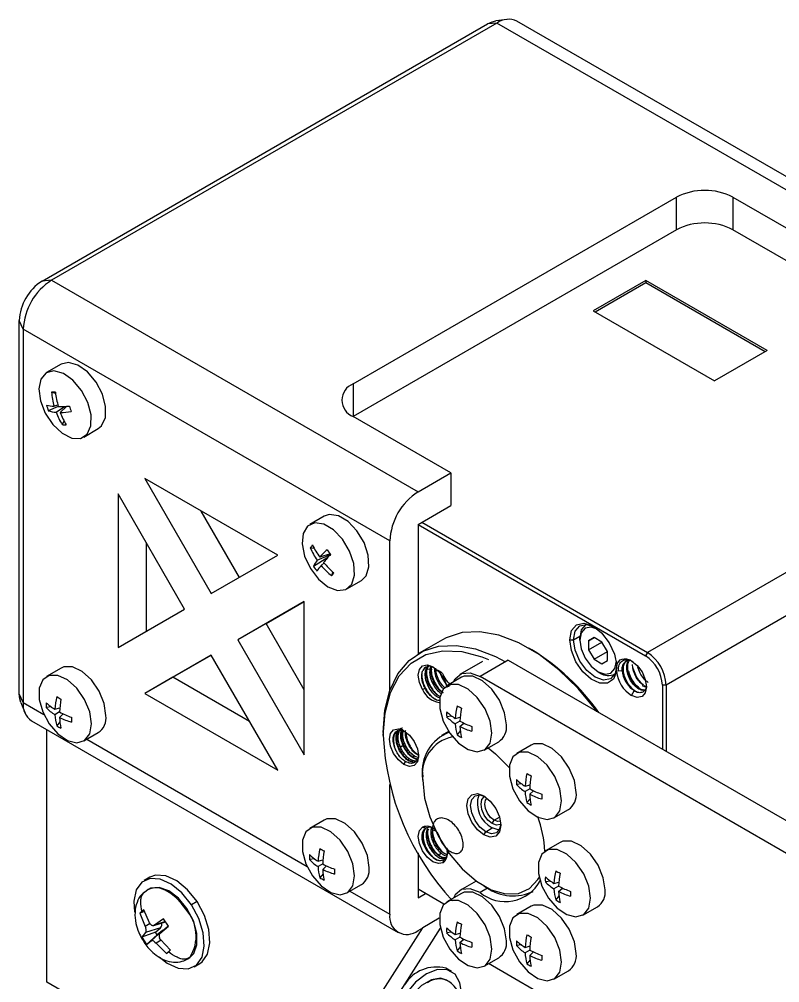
# Model space of a CAD drawing. Header units: millimetres. Extents: x 1258 to 2922, y -135 to 1239.
# Drawn here: x 1361.09 to 1389.69, y 1201.63 to 1237.87 of the extents above; entities that cross this region are included whole.
import ezdxf

# ---------------------------------------------------------------- set-up
doc = ezdxf.new("R2010")
doc.units = ezdxf.units.MM
doc.header["$LTSCALE"] = 6

msp = doc.modelspace()

# ---------------------------------------------------------------- linework, layer by layer
at = {"color": 7, "linetype": 'Continuous', "lineweight": 25}
for p, q in [((1379.437, 1237.865), (1379.01, 1237.807)), ((1393.597, 1229.842), (1379.808, 1237.802)), ((1361.946, 1228.022), (1378.705, 1237.696)), ((1379.058, 1237.728), (1362.3, 1228.053)), ((1379.058, 1237.728), (1378.705, 1237.696)), ((1392.847, 1229.768), (1379.058, 1237.728)), ((1373.649, 1224.155), (1385.811, 1231.176)), ((1385.811, 1229.951), (1385.811, 1231.176)), ((1387.932, 1231.176), (1391.609, 1229.053)), ((1387.932, 1231.176), (1387.932, 1229.951)), ((1385.811, 1229.951), (1373.649, 1222.93)), ((1391.609, 1227.828), (1387.932, 1229.951)), ((1362.3, 1228.053), (1361.946, 1228.022)), ((1362.3, 1228.053), (1376.088, 1220.093)), ((1384.659, 1228.044), (1382.68, 1226.901)), ((1389.22, 1225.411), (1384.659, 1228.044)), ((1384.659, 1228.044), (1384.659, 1227.963)), ((1382.75, 1226.86), (1384.659, 1227.963)), ((1384.659, 1227.963), (1389.15, 1225.371)), ((1382.68, 1226.901), (1387.24, 1224.268)), ((1361.239, 1226.216), (1361.09, 1226.538)), ((1361.09, 1212.494), (1361.09, 1226.538)), ((1375.028, 1218.256), (1361.239, 1226.216)), ((1361.239, 1226.216), (1361.239, 1212.172)), ((1389.22, 1225.411), (1387.24, 1224.268)), ((1362.66, 1224.897), (1362.115, 1224.583)), ((1362.941, 1224.963), (1362.66, 1224.897)), ((1362.455, 1223.798), (1362.306, 1223.849)), ((1362.558, 1223.309), (1362.182, 1223.148)), ((1362.544, 1223.362), (1362.4, 1223.314)), ((1362.474, 1223.087), (1362.791, 1223.311)), ((1362.882, 1223.314), (1362.633, 1223.081)), ((1401.191, 1223.563), (1384.715, 1214.052)), ((1377.326, 1220.808), (1373.649, 1222.93)), ((1362.773, 1222.762), (1362.708, 1222.624)), ((1363.515, 1222.158), (1364.06, 1222.473)), ((1376.088, 1220.093), (1377.326, 1220.808)), ((1377.326, 1220.808), (1377.326, 1219.583)), ((1365.81, 1220.597), (1368.31, 1216.267)), ((1370.81, 1217.71), (1365.81, 1220.597)), ((1364.81, 1220.019), (1364.81, 1214.245)), ((1367.31, 1215.689), (1364.81, 1220.019)), ((1369.371, 1216.879), (1367.931, 1219.372)), ((1376.088, 1218.868), (1377.326, 1219.583)), ((1372.56, 1219.183), (1372.015, 1218.868)), ((1376.23, 1218.95), (1384.715, 1214.052)), ((1376.088, 1218.868), (1384.644, 1213.929)), ((1376.088, 1218.868), (1376.088, 1214.004)), ((1365.871, 1214.858), (1365.871, 1218.182)), ((1375.028, 1212.625), (1375.028, 1218.256)), ((1372.184, 1217.971), (1372.035, 1217.992)), ((1368.31, 1216.267), (1370.81, 1217.71)), ((1372.694, 1217.627), (1372.156, 1217.292)), ((1372.295, 1217.522), (1372.792, 1217.737)), ((1372.786, 1217.764), (1372.389, 1217.638)), ((1372.554, 1217.423), (1372.443, 1217.327)), ((1372.871, 1217.091), (1372.836, 1216.941)), ((1373.415, 1216.443), (1373.96, 1216.758)), ((1364.81, 1214.245), (1367.31, 1215.689)), ((1371.81, 1215.978), (1369.31, 1214.534)), ((1370.371, 1215.147), (1371.81, 1215.978)), ((1371.81, 1210.204), (1371.81, 1215.978)), ((1370.371, 1215.147), (1369.31, 1214.534)), ((1371.81, 1212.654), (1370.371, 1215.147)), ((1382.42, 1215.111), (1382.392, 1215.095)), ((1382.169, 1214.521), (1382.169, 1214.602)), ((1382.712, 1214.616), (1382.505, 1214.496)), ((1382.505, 1214.496), (1382.712, 1214.616)), ((1383.005, 1214.447), (1382.712, 1214.616)), ((1369.31, 1214.534), (1371.81, 1210.204)), ((1377.011, 1214.536), (1376.127, 1214.026)), ((1380.367, 1214.153), (1380.261, 1214.214)), ((1381.798, 1214.531), (1381.94, 1214.531)), ((1382.505, 1214.496), (1382.505, 1214.158)), ((1382.505, 1214.158), (1383.005, 1214.447)), ((1383.212, 1214.088), (1383.005, 1214.447)), ((1368.31, 1213.957), (1365.81, 1212.513)), ((1366.871, 1213.126), (1368.31, 1213.957)), ((1370.81, 1209.627), (1368.31, 1213.957)), ((1382.505, 1214.158), (1382.712, 1213.799)), ((1382.712, 1213.799), (1383.212, 1214.088)), ((1383.212, 1213.75), (1383.212, 1214.088)), ((1384.715, 1214.052), (1384.644, 1213.929)), ((1376.569, 1213.548), (1376.532, 1213.428)), ((1378.508, 1213.719), (1377.659, 1213.229)), ((1379.482, 1213.766), (1378.422, 1213.153)), ((1379.482, 1213.766), (1391.341, 1206.92)), ((1382.712, 1213.799), (1383.005, 1213.63)), ((1383.005, 1213.63), (1383.212, 1213.75)), ((1383.552, 1213.339), (1383.566, 1213.517)), ((1383.566, 1213.517), (1383.565, 1213.565)), ((1362.66, 1213.466), (1362.115, 1213.151)), ((1366.871, 1213.126), (1365.81, 1212.513)), ((1369.75, 1211.464), (1366.871, 1213.126)), ((1376.412, 1213.359), (1376.412, 1213.436)), ((1376.412, 1213.436), (1376.532, 1213.428)), ((1376.415, 1213.194), (1376.414, 1213.141)), ((1376.939, 1213.237), (1376.996, 1213.085)), ((1377.053, 1213.118), (1376.996, 1213.085)), ((1377.722, 1213.121), (1377.177, 1212.806)), ((1390.28, 1206.308), (1378.422, 1213.153)), ((1382.859, 1213.327), (1382.929, 1213.286)), ((1383.467, 1213.233), (1383.495, 1213.249)), ((1383.763, 1213.361), (1383.622, 1213.352)), ((1383.798, 1213.424), (1383.802, 1213.426)), ((1376.523, 1212.811), (1376.466, 1212.779)), ((1376.699, 1212.913), (1376.643, 1212.881)), ((1376.876, 1213.016), (1376.82, 1212.983)), ((1376.996, 1213.085), (1377.138, 1212.874)), ((1377.063, 1213.102), (1377.046, 1213.09)), ((1384.532, 1212.803), (1384.568, 1212.823)), ((1384.68, 1212.742), (1384.532, 1212.803)), ((1385.422, 1212.827), (1385.281, 1212.827)), ((1385.281, 1212.827), (1385.281, 1210.418)), ((1385.422, 1212.827), (1385.422, 1210.337)), ((1361.239, 1212.172), (1361.09, 1212.494)), ((1365.81, 1212.513), (1370.81, 1209.627)), ((1376.258, 1212.658), (1376.351, 1212.712)), ((1384.114, 1212.439), (1384.217, 1212.618)), ((1384.217, 1212.618), (1384.125, 1212.689)), ((1384.356, 1212.701), (1384.391, 1212.721)), ((1361.146, 1212.173), (1361.309, 1211.775)), ((1362.292, 1212.011), (1362.104, 1211.985)), ((1362.428, 1211.918), (1362.614, 1211.973)), ((1362.604, 1211.817), (1362.428, 1211.715)), ((1362.604, 1211.614), (1362.744, 1211.747)), ((1377.353, 1211.666), (1377.165, 1211.639)), ((1361.55, 1211.485), (1375.338, 1203.525)), ((1362.616, 1211.449), (1362.5, 1211.3)), ((1377.49, 1211.573), (1377.675, 1211.628)), ((1377.665, 1211.471), (1377.49, 1211.37)), ((1377.665, 1211.269), (1377.805, 1211.402)), ((1362.123, 1201.658), (1362.123, 1211.154)), ((1363.515, 1210.726), (1364.06, 1211.041)), ((1374.78, 1211.05), (1374.78, 1210.928)), ((1375.558, 1211.112), (1375.558, 1211.111)), ((1377.238, 1211.088), (1376.969, 1210.933)), ((1377.677, 1211.104), (1377.561, 1210.954)), ((1378.576, 1210.381), (1379.122, 1210.696)), ((1380.347, 1210.574), (1379.802, 1210.259)), ((1375.526, 1210.553), (1375.422, 1210.504)), ((1375.424, 1210.492), (1375.426, 1210.495)), ((1375.53, 1210.545), (1375.426, 1210.495)), ((1375.526, 1210.553), (1375.544, 1210.562)), ((1375.53, 1210.545), (1375.526, 1210.553)), ((1375.558, 1209.846), (1375.612, 1209.94)), ((1375.612, 1209.94), (1375.619, 1209.951)), ((1375.773, 1210.052), (1375.716, 1210.019)), ((1375.773, 1210.052), (1375.872, 1210.007)), ((1375.95, 1210.154), (1375.893, 1210.121)), ((1375.893, 1210.121), (1376.045, 1210.059)), ((1376.081, 1210.1), (1375.95, 1210.154)), ((1376.265, 1209.254), (1376.265, 1209.377)), ((1375.028, 1204.212), (1375.028, 1209.087)), ((1379.978, 1209.119), (1379.79, 1209.093)), ((1380.115, 1209.026), (1380.3, 1209.081)), ((1380.29, 1208.925), (1380.115, 1208.824)), ((1380.29, 1208.722), (1380.43, 1208.855)), ((1380.302, 1208.557), (1380.186, 1208.408)), ((1381.201, 1207.834), (1381.747, 1208.149)), ((1372.56, 1207.751), (1372.015, 1207.436)), ((1378.881, 1207.621), (1378.952, 1207.744)), ((1376.258, 1207.491), (1376.379, 1207.445)), ((1376.388, 1207.45), (1376.287, 1207.49)), ((1378.563, 1207.193), (1378.634, 1207.315)), ((1378.634, 1207.315), (1378.881, 1207.458)), ((1381.434, 1206.915), (1380.889, 1206.6)), ((1372.191, 1206.296), (1372.003, 1206.27)), ((1372.328, 1206.203), (1372.513, 1206.258)), ((1376.088, 1206.514), (1376.088, 1204.824)), ((1376.83, 1206.444), (1376.883, 1206.413)), ((1376.883, 1206.413), (1376.95, 1206.513)), ((1377.033, 1206.149), (1377.049, 1206.247)), ((1372.504, 1206.102), (1372.328, 1206.001)), ((1372.504, 1205.899), (1372.644, 1206.032)), ((1366.001, 1205.606), (1365.789, 1205.483)), ((1372.516, 1205.734), (1372.399, 1205.585)), ((1365.976, 1205.159), (1365.935, 1205.135)), ((1373.415, 1205.011), (1373.96, 1205.326)), ((1377.062, 1204.588), (1376.088, 1205.151)), ((1377.062, 1204.588), (1376.088, 1205.15)), ((1378.276, 1205.46), (1377.659, 1205.104)), ((1378.563, 1205.274), (1378.669, 1205.213)), ((1381.065, 1205.46), (1380.878, 1205.434)), ((1381.202, 1205.367), (1381.387, 1205.422)), ((1381.378, 1205.266), (1381.202, 1205.165)), ((1381.378, 1205.063), (1381.518, 1205.196)), ((1365.935, 1205.135), (1365.801, 1205.029)), ((1376.088, 1204.824), (1376.371, 1204.987)), ((1377.722, 1204.996), (1377.177, 1204.681)), ((1380.369, 1205.044), (1380.414, 1205.07)), ((1381.39, 1204.898), (1381.273, 1204.749)), ((1367.396, 1204.422), (1367.355, 1204.398)), ((1367.776, 1204.685), (1367.564, 1204.563)), ((1380.347, 1204.512), (1379.802, 1204.197)), ((1382.289, 1204.175), (1382.834, 1204.49)), ((1365.798, 1204.319), (1365.625, 1204.255)), ((1365.625, 1204.255), (1365.822, 1203.746)), ((1365.989, 1203.886), (1365.772, 1204.378)), ((1376.887, 1204.06), (1376.265, 1203.701)), ((1365.822, 1203.746), (1365.845, 1203.695)), ((1366.404, 1203.702), (1365.841, 1203.519)), ((1366.02, 1203.842), (1365.989, 1203.886)), ((1366.176, 1203.8), (1366.143, 1203.785)), ((1366.145, 1203.785), (1366.589, 1203.927)), ((1366.518, 1204.036), (1366.176, 1203.8)), ((1366.208, 1203.538), (1366.404, 1203.702)), ((1366.691, 1203.772), (1366.371, 1203.481)), ((1366.381, 1203.489), (1366.698, 1203.762)), ((1366.698, 1203.762), (1366.518, 1204.036)), ((1371.528, 1196.229), (1376.265, 1203.701)), ((1376.088, 1203.599), (1376.265, 1203.701)), ((1366.208, 1203.538), (1365.701, 1203.349)), ((1365.841, 1203.519), (1365.701, 1203.349)), ((1365.701, 1203.349), (1365.881, 1203.075)), ((1365.857, 1203.545), (1365.841, 1203.519)), ((1366.277, 1203.432), (1365.881, 1203.075)), ((1366.473, 1203.597), (1366.046, 1203.208)), ((1366.277, 1203.432), (1366.208, 1203.538)), ((1366.473, 1203.597), (1366.277, 1203.432)), ((1366.358, 1203.459), (1366.381, 1203.489)), ((1372.588, 1196.842), (1376.928, 1203.687)), ((1377.353, 1203.541), (1377.165, 1203.515)), ((1377.49, 1203.448), (1377.675, 1203.503)), ((1377.665, 1203.347), (1377.49, 1203.245)), ((1365.881, 1203.075), (1366.046, 1203.208)), ((1366.046, 1203.208), (1366.072, 1203.219)), ((1366.195, 1203.163), (1366.233, 1203.122)), ((1366.233, 1203.122), (1366.628, 1202.733)), ((1366.4, 1203.262), (1366.37, 1203.31)), ((1366.774, 1202.856), (1366.4, 1203.262)), ((1377.677, 1202.979), (1377.561, 1202.83)), ((1377.665, 1203.144), (1377.805, 1203.277)), ((1379.978, 1203.057), (1379.79, 1203.031)), ((1380.115, 1202.964), (1380.3, 1203.019)), ((1366.77, 1202.861), (1366.628, 1202.733)), ((1380.29, 1202.862), (1380.115, 1202.761)), ((1380.29, 1202.66), (1380.43, 1202.793)), ((1367.435, 1202.536), (1367.476, 1202.56)), ((1367.664, 1202.236), (1367.876, 1202.358)), ((1378.576, 1202.256), (1379.122, 1202.571)), ((1389.174, 1196.331), (1378.743, 1202.353)), ((1380.302, 1202.495), (1380.186, 1202.345)), ((1377.344, 1202.058), (1377.132, 1202.18)), ((1381.201, 1201.772), (1381.747, 1202.087)), ((1371.528, 1196.229), (1362.123, 1201.658)), ((1377.198, 1201.709), (1377.156, 1201.733))]:
    msp.add_line(p, q, dxfattribs=at)
at = {"color": 8, "linetype": 'Continuous', "lineweight": 25}
for p, q in [((1373.649, 1224.155), (1373.649, 1222.93)), ((1393.89, 1217.715), (1385.422, 1212.827)), ((1381.94, 1214.531), (1382.171, 1214.665)), ((1361.239, 1212.172), (1362.017, 1211.722)), ((1363.629, 1210.792), (1371.917, 1206.007)), ((1376.102, 1210.242), (1376.07, 1210.223)), ((1378.952, 1207.744), (1379.154, 1207.86)), ((1378.705, 1205.192), (1378.422, 1205.029)), ((1373.528, 1205.077), (1375.028, 1204.212)), ((1366.008, 1203.859), (1365.822, 1203.746)), ((1366.585, 1203.933), (1366.176, 1203.8)), ((1366.691, 1203.772), (1366.381, 1203.489)), ((1366.423, 1203.237), (1366.233, 1203.122)), ((1367.435, 1202.536), (1367.507, 1202.587))]:
    msp.add_line(p, q, dxfattribs=at)
at = {"color": 7, "linetype": 'Continuous', "lineweight": 25, "flags": 128}
for points in [[(1378.705, 1237.696), (1378.872, 1237.773), (1379.01, 1237.807)], [(1364.06, 1222.473), (1364.189, 1222.581), (1364.329, 1222.888), (1364.338, 1223.303), (1364.215, 1223.769), (1363.976, 1224.224), (1363.655, 1224.606), (1363.294, 1224.864), (1362.941, 1224.963)], [(1362.396, 1224.648), (1362.1, 1224.574), (1361.901, 1224.337), (1361.825, 1223.97), (1361.883, 1223.522), (1362.067, 1223.053), (1362.352, 1222.627), (1362.699, 1222.302), (1363.062, 1222.121), (1363.392, 1222.108), (1363.644, 1222.266), (1363.783, 1222.573), (1363.792, 1222.988), (1363.669, 1223.454), (1363.431, 1223.909), (1363.11, 1224.292), (1362.748, 1224.549), (1362.396, 1224.648)], [(1373.247, 1218.312), (1372.909, 1218.664), (1372.546, 1218.879), (1372.205, 1218.93), (1371.933, 1218.808), (1371.766, 1218.53), (1371.728, 1218.135), (1371.823, 1217.674), (1372.038, 1217.212), (1372.345, 1216.809), (1372.701, 1216.52), (1373.06, 1216.385), (1373.372, 1216.421), (1373.595, 1216.624), (1373.699, 1216.966), (1373.67, 1217.402), (1373.512, 1217.871), (1373.247, 1218.312)], [(1373.792, 1218.627), (1373.455, 1218.978), (1373.091, 1219.194), (1372.75, 1219.244), (1372.56, 1219.183)], [(1373.96, 1216.758), (1374.14, 1216.939), (1374.244, 1217.281), (1374.216, 1217.717), (1374.058, 1218.186), (1373.792, 1218.627)], [(1381.798, 1214.531), (1381.863, 1214.878), (1382.049, 1215.098), (1382.328, 1215.16), (1382.659, 1215.055), (1382.993, 1214.797), (1383.282, 1214.424), (1383.482, 1213.993), (1383.565, 1213.565)], [(1381.94, 1214.531), (1382.002, 1214.855), (1382.178, 1215.058), (1382.442, 1215.109), (1382.718, 1215.02)], [(1382.423, 1215.11), (1382.392, 1215.095), (1382.227, 1214.905), (1382.169, 1214.602)], [(1382.858, 1214.919), (1382.595, 1215.011), (1382.371, 1214.967), (1382.222, 1214.795), (1382.169, 1214.521)], [(1382.818, 1211.84), (1382.774, 1211.899), (1382.107, 1212.702), (1381.389, 1213.401), (1380.64, 1213.977), (1379.881, 1214.416), (1379.132, 1214.704), (1378.414, 1214.833), (1377.746, 1214.802), (1377.147, 1214.609), (1377.011, 1214.536)], [(1374.78, 1211.05), (1374.843, 1211.888), (1375.029, 1212.63), (1375.334, 1213.256), (1375.749, 1213.751), (1376.263, 1214.099), (1376.863, 1214.291), (1377.53, 1214.323), (1378.248, 1214.193), (1378.997, 1213.905), (1379.376, 1213.704)], [(1383.552, 1213.339), (1383.437, 1213.054), (1383.219, 1212.9), (1382.929, 1212.898), (1382.604, 1213.049), (1382.291, 1213.332), (1382.03, 1213.708), (1381.858, 1214.127), (1381.798, 1214.531)], [(1383.566, 1213.592), (1383.504, 1213.269), (1383.328, 1213.066), (1383.064, 1213.014), (1382.753, 1213.123), (1382.442, 1213.374), (1382.178, 1213.73), (1382.002, 1214.136), (1381.94, 1214.531)], [(1382.169, 1214.521), (1382.222, 1214.186), (1382.371, 1213.841), (1382.595, 1213.54), (1382.859, 1213.327), (1383.123, 1213.235), (1383.346, 1213.278), (1383.496, 1213.45), (1383.548, 1213.725)], [(1374.78, 1210.928), (1374.848, 1211.789), (1375.051, 1212.545), (1375.382, 1213.173), (1375.831, 1213.654), (1376.384, 1213.974), (1377.025, 1214.122), (1377.735, 1214.094), (1378.491, 1213.892), (1378.744, 1213.789)], [(1364.35, 1211.682), (1364.284, 1212.133), (1364.092, 1212.601), (1363.802, 1213.022), (1363.452, 1213.339), (1363.09, 1213.509), (1362.764, 1213.51), (1362.66, 1213.466)], [(1376.258, 1212.658), (1376.139, 1212.932), (1376.097, 1213.199), (1376.139, 1213.417), (1376.258, 1213.553), (1376.436, 1213.588), (1376.645, 1213.515), (1376.855, 1213.346), (1377.033, 1213.106)], [(1383.565, 1213.565), (1383.595, 1213.651), (1383.639, 1213.721), (1383.696, 1213.774), (1383.765, 1213.808), (1383.844, 1213.822), (1383.929, 1213.816), (1384.02, 1213.79), (1384.114, 1213.745)], [(1384.114, 1213.745), (1384.33, 1213.571), (1384.514, 1213.323), (1384.637, 1213.04), (1384.68, 1212.766), (1384.637, 1212.54), (1384.514, 1212.399), (1384.33, 1212.364), (1384.114, 1212.439)], [(1363.805, 1211.367), (1363.738, 1211.819), (1363.547, 1212.286), (1363.256, 1212.707), (1362.906, 1213.024), (1362.544, 1213.195), (1362.219, 1213.195), (1361.973, 1213.026), (1361.842, 1212.71), (1361.842, 1212.29), (1361.973, 1211.823), (1362.219, 1211.371), (1362.544, 1210.995), (1362.906, 1210.748), (1363.256, 1210.661), (1363.547, 1210.746), (1363.738, 1210.993), (1363.805, 1211.367)], [(1377.423, 1212.953), (1377.488, 1213.07), (1377.729, 1213.262), (1378.053, 1213.291), (1378.422, 1213.153)], [(1379.412, 1211.337), (1379.345, 1211.788), (1379.153, 1212.256), (1378.863, 1212.677), (1378.513, 1212.994), (1378.151, 1213.164), (1377.825, 1213.165), (1377.722, 1213.121)], [(1378.866, 1211.022), (1378.8, 1211.473), (1378.608, 1211.941), (1378.318, 1212.362), (1377.968, 1212.679), (1377.606, 1212.849), (1377.28, 1212.85), (1377.035, 1212.681), (1376.903, 1212.365), (1376.903, 1211.945), (1377.035, 1211.477), (1377.28, 1211.025), (1377.606, 1210.65), (1377.968, 1210.402), (1378.318, 1210.315), (1378.608, 1210.401), (1378.8, 1210.647), (1378.866, 1211.022)], [(1377.033, 1213.106), (1377.152, 1212.832), (1377.162, 1212.797)], [(1361.146, 1212.173), (1361.106, 1212.31), (1361.09, 1212.494)], [(1375.558, 1209.846), (1375.348, 1210.015), (1375.171, 1210.255), (1375.052, 1210.529), (1375.01, 1210.795), (1375.052, 1211.013), (1375.171, 1211.15), (1375.348, 1211.184), (1375.558, 1211.112)], [(1375.191, 1210.551), (1375.158, 1210.701), (1375.153, 1210.84), (1375.177, 1210.959), (1375.229, 1211.052), (1375.306, 1211.112), (1375.402, 1211.135), (1375.512, 1211.121), (1375.587, 1211.093)], [(1375.558, 1211.112), (1375.768, 1210.942), (1375.946, 1210.702), (1376.064, 1210.429), (1376.106, 1210.162), (1376.064, 1209.944), (1375.946, 1209.808), (1375.768, 1209.773), (1375.558, 1209.846)], [(1382.037, 1208.79), (1381.97, 1209.242), (1381.778, 1209.709), (1381.488, 1210.13), (1381.138, 1210.447), (1380.776, 1210.618), (1380.45, 1210.618), (1380.347, 1210.574)], [(1378.725, 1210.466), (1379.006, 1210.244), (1379.54, 1209.704)], [(1381.491, 1208.475), (1381.425, 1208.927), (1381.233, 1209.395), (1380.943, 1209.815), (1380.593, 1210.132), (1380.231, 1210.303), (1379.905, 1210.303), (1379.66, 1210.135), (1379.528, 1209.819), (1379.528, 1209.399), (1379.66, 1208.931), (1379.905, 1208.479), (1380.231, 1208.104), (1380.593, 1207.856), (1380.943, 1207.769), (1381.233, 1207.854), (1381.425, 1208.101), (1381.491, 1208.475)], [(1376.265, 1209.254), (1376.332, 1208.58), (1376.528, 1207.869), (1376.843, 1207.161), (1377.258, 1206.497), (1377.748, 1205.917), (1378.286, 1205.453), (1378.84, 1205.133), (1379.378, 1204.976), (1379.869, 1204.99), (1380.283, 1205.175), (1380.598, 1205.519), (1380.643, 1205.597)], [(1378.563, 1207.193), (1378.32, 1207.389), (1378.113, 1207.668), (1377.975, 1207.986), (1377.927, 1208.295), (1377.975, 1208.548), (1378.113, 1208.707), (1378.32, 1208.747), (1378.563, 1208.662)], [(1378.634, 1207.315), (1378.417, 1207.49), (1378.234, 1207.737), (1378.111, 1208.02), (1378.068, 1208.295), (1378.111, 1208.52), (1378.234, 1208.661), (1378.417, 1208.697), (1378.6, 1208.64)], [(1378.881, 1207.621), (1378.719, 1207.752), (1378.581, 1207.938), (1378.489, 1208.15), (1378.457, 1208.356), (1378.489, 1208.525), (1378.581, 1208.631), (1378.6, 1208.64)], [(1378.563, 1208.662), (1378.807, 1208.466), (1379.013, 1208.187), (1379.151, 1207.869), (1379.2, 1207.56), (1379.151, 1207.307), (1379.013, 1207.148), (1378.807, 1207.108), (1378.563, 1207.193)], [(1378.952, 1207.744), (1378.817, 1207.853), (1378.702, 1208.008), (1378.625, 1208.184), (1378.599, 1208.356), (1378.625, 1208.497), (1378.688, 1208.576)], [(1374.25, 1205.967), (1374.183, 1206.419), (1373.992, 1206.886), (1373.701, 1207.307), (1373.351, 1207.624), (1372.989, 1207.794), (1372.663, 1207.795), (1372.56, 1207.751)], [(1379.187, 1207.711), (1379.087, 1207.697), (1378.952, 1207.744)], [(1373.705, 1205.652), (1373.638, 1206.104), (1373.446, 1206.572), (1373.156, 1206.992), (1372.806, 1207.309), (1372.444, 1207.48), (1372.118, 1207.48), (1371.873, 1207.311), (1371.741, 1206.996), (1371.741, 1206.575), (1371.873, 1206.108), (1372.118, 1205.656), (1372.444, 1205.281), (1372.806, 1205.033), (1373.156, 1204.946), (1373.446, 1205.031), (1373.638, 1205.278), (1373.705, 1205.652)], [(1377.033, 1206.149), (1376.855, 1206.114), (1376.645, 1206.187), (1376.436, 1206.356), (1376.258, 1206.596), (1376.139, 1206.87), (1376.097, 1207.136), (1376.139, 1207.354), (1376.258, 1207.491)], [(1376.542, 1206.448), (1376.438, 1206.573), (1376.352, 1206.715), (1376.287, 1206.866), (1376.249, 1207.017), (1376.239, 1207.159), (1376.259, 1207.282), (1376.306, 1207.379), (1376.379, 1207.445)], [(1379.199, 1207.603), (1379.157, 1207.417), (1379.034, 1207.275), (1378.85, 1207.24), (1378.634, 1207.315)], [(1379.199, 1207.603), (1379.181, 1207.591), (1379.044, 1207.565), (1378.881, 1207.621)], [(1379.138, 1207.381), (1379.098, 1207.383), (1378.881, 1207.458)], [(1383.124, 1205.131), (1383.057, 1205.583), (1382.866, 1206.051), (1382.575, 1206.471), (1382.225, 1206.788), (1381.863, 1206.959), (1381.538, 1206.959), (1381.434, 1206.915)], [(1382.579, 1204.816), (1382.512, 1205.268), (1382.32, 1205.736), (1382.03, 1206.156), (1381.68, 1206.473), (1381.318, 1206.644), (1380.992, 1206.645), (1380.747, 1206.476), (1380.616, 1206.16), (1380.616, 1205.74), (1380.747, 1205.272), (1380.992, 1204.82), (1381.318, 1204.445), (1381.68, 1204.197), (1382.03, 1204.11), (1382.32, 1204.195), (1382.512, 1204.442), (1382.579, 1204.816)], [(1367.564, 1204.563), (1367.205, 1205.011), (1366.8, 1205.346), (1366.387, 1205.535), (1366.007, 1205.561), (1365.698, 1205.42), (1365.49, 1205.126), (1365.402, 1204.708), (1365.43, 1204.284)], [(1367.776, 1204.685), (1367.417, 1205.133), (1367.012, 1205.468), (1366.599, 1205.658), (1366.22, 1205.683), (1366.001, 1205.606)], [(1367.396, 1204.422), (1367.075, 1204.815), (1366.711, 1205.093), (1366.349, 1205.222), (1366.033, 1205.187), (1365.976, 1205.159)], [(1378.422, 1205.029), (1378.053, 1205.167), (1377.729, 1205.138), (1377.488, 1204.945), (1377.419, 1204.821)], [(1379.412, 1203.212), (1379.345, 1203.664), (1379.153, 1204.131), (1378.863, 1204.552), (1378.513, 1204.869), (1378.151, 1205.039), (1377.825, 1205.04), (1377.722, 1204.996)], [(1366.355, 1202.604), (1366.653, 1202.373), (1367.066, 1202.184), (1367.445, 1202.158), (1367.754, 1202.299), (1367.963, 1202.593), (1368.05, 1203.011), (1368.008, 1203.511), (1367.84, 1204.046), (1367.564, 1204.563)], [(1367.476, 1202.56), (1367.652, 1202.728), (1367.773, 1203.06), (1367.768, 1203.488), (1367.637, 1203.961), (1367.396, 1204.422)], [(1367.876, 1202.358), (1367.966, 1202.422), (1368.175, 1202.715), (1368.262, 1203.133), (1368.22, 1203.634), (1368.052, 1204.169), (1367.776, 1204.685)], [(1378.866, 1202.897), (1378.8, 1203.349), (1378.608, 1203.816), (1378.318, 1204.237), (1377.968, 1204.554), (1377.606, 1204.725), (1377.28, 1204.725), (1377.035, 1204.556), (1376.903, 1204.24), (1376.903, 1203.82), (1377.035, 1203.353), (1377.28, 1202.901), (1377.606, 1202.526), (1377.968, 1202.278), (1378.318, 1202.191), (1378.608, 1202.276), (1378.8, 1202.523), (1378.866, 1202.897)], [(1382.037, 1202.728), (1381.97, 1203.179), (1381.778, 1203.647), (1381.488, 1204.068), (1381.138, 1204.385), (1380.776, 1204.555), (1380.45, 1204.556), (1380.347, 1204.512)], [(1381.491, 1202.413), (1381.425, 1202.864), (1381.233, 1203.332), (1380.943, 1203.753), (1380.593, 1204.07), (1380.231, 1204.24), (1379.905, 1204.241), (1379.66, 1204.072), (1379.528, 1203.756), (1379.528, 1203.336), (1379.66, 1202.868), (1379.905, 1202.416), (1380.231, 1202.041), (1380.593, 1201.793), (1380.943, 1201.706), (1381.233, 1201.792), (1381.425, 1202.038), (1381.491, 1202.413)], [(1366.524, 1203.62), (1366.504, 1203.615), (1366.473, 1203.597)], [(1377.732, 1201.199), (1377.667, 1201.635), (1377.479, 1201.953), (1377.186, 1202.123), (1376.816, 1202.127), (1376.407, 1201.965), (1375.997, 1201.654), (1375.627, 1201.223), (1375.334, 1200.715), (1375.146, 1200.179), (1375.081, 1199.669)], [(1377.156, 1201.733), (1376.937, 1201.801), (1376.591, 1201.747), (1376.222, 1201.534), (1375.876, 1201.189), (1375.594, 1200.752), (1375.41, 1200.278), (1375.346, 1199.822)]]:
    msp.add_lwpolyline(points, dxfattribs=at)
at = {"color": 8, "linetype": 'Continuous', "lineweight": 25, "flags": 128}
msp.add_lwpolyline([(1367.355, 1204.398), (1367.181, 1204.631), (1366.989, 1204.833), (1366.785, 1204.997), (1366.577, 1205.116), (1366.373, 1205.186), (1366.181, 1205.204), (1366.009, 1205.17), (1365.93, 1205.132)], dxfattribs=at)
at = {"color": 7, "linetype": 'Continuous', "lineweight": 25}
for centre, radius, start, end in [((1379.498, 1237.114), 0.754, 65.6929, 125.6176), ((1386.872, 1229.129), 2.306, 62.6097, 117.3903), ((1386.872, 1227.904), 2.306, 62.6097, 117.3903), ((1362.949, 1226.453), 1.862, 122.6055, 177.3945), ((1363.542, 1226.111), 2.305, 122.6055, 177.3945), ((1373.881, 1223.543), 0.655, 110.7834, 249.2166), ((1365.085, 1224.059), 2.787, 184.3269, 195.51), ((1362.233, 1219.995), 3.855, 86.7795, 88.9118), ((1365.924, 1224.273), 3.501, 187.0515, 196.0069), ((1362.488, 1225.057), 1.745, 257.669, 267.1033), ((1364.147, 1223.906), 2.106, 195.2384, 201.087), ((1362.617, 1228.666), 5.358, 269.3733, 273.831), ((1371.729, 1226.078), 9.178, 197.4919, 198.8336), ((1362.546, 1224.171), 1.086, 250.4242, 266.1881), ((1364.754, 1223.948), 2.438, 200.6727, 212.9037), ((1362.603, 1225.919), 2.838, 270.6035, 278.901), ((1365.333, 1224.072), 2.876, 200.1428, 210.355), ((1362.818, 1223.648), 1.03, 263.8528, 271.8386), ((1377.331, 1218.151), 2.305, 122.6055, 177.3945), ((1372.848, 1217.42), 0.994, 137.062, 144.8564), ((1374.433, 1219.006), 2.603, 202.9321, 214.7729), ((1374.91, 1219.421), 3.087, 205.3912, 215.2695), ((1375.071, 1215.283), 3.569, 132.3485, 138.7174), ((1379.856, 1223.255), 8.952, 216.5705, 217.9803), ((1373.168, 1216.84), 1.108, 142.0249, 155.9476), ((1380.071, 1211.148), 9.818, 137.7799, 140.1186), ((1373.983, 1218.544), 2.215, 214.4251, 220.1257), ((1374.536, 1215.648), 2.684, 141.2683, 146.8336), ((1374.608, 1219.135), 2.82, 219.862, 231.0856), ((1375.225, 1219.651), 3.478, 219.3868, 228.5091), ((1371.217, 1218.341), 2.14, 319.1507, 322.7676), ((1375.831, 1206.76), 8.674, 35.5044, 58.4687), ((1383.899, 1212.764), 1.383, 2.6055, 57.3945), ((1383.887, 1212.757), 1.537, 2.6055, 57.3945), ((1376.526, 1213.256), 0.283, 56.6198, 153.885), ((1383.241, 1213.724), 0.537, 234.6093, 298.3644), ((1384.79, 1213.486), 1.247, 186.7571, 237.1521), ((1384.796, 1213.484), 1.04, 186.7913, 229.8552), ((1364.951, 1211.787), 2.526, 166.0537, 177.0265), ((1370.973, 1226.892), 16.791, 239.691, 240.3144), ((1377, 1212.973), 0.806, 202.9596, 261.8954), ((1361.953, 1212.081), 0.719, 172.7442, 235.9436), ((1363.629, 1212.076), 1.527, 176.5707, 183.4293), ((1363.498, 1213.645), 2.031, 226.6767, 238.2414), ((1366.1, 1211.679), 3.499, 169.6924, 177.7358), ((1380.013, 1211.442), 2.526, 166.0537, 177.0265), ((1386.035, 1226.547), 16.791, 239.691, 240.3144), ((1363.334, 1213.136), 1.685, 223.111, 237.4939), ((1364.112, 1211.789), 1.685, 182.5088, 196.8908), ((1364.232, 1214.914), 3.499, 242.2668, 250.3097), ((1363.698, 1211.591), 0.659, 303.3891, 7.9231), ((1378.69, 1211.731), 1.527, 176.5707, 183.4293), ((1378.559, 1213.3), 2.031, 226.6767, 238.2414), ((1381.161, 1211.333), 3.499, 169.6924, 177.7358), ((1363.341, 1212.574), 1.527, 236.5731, 243.4323), ((1364.634, 1211.677), 2.031, 181.7615, 193.3257), ((1363.752, 1213.864), 2.526, 242.9763, 253.9488), ((1379.832, 1211.528), 16.779, 179.688, 180.312), ((1378.395, 1212.791), 1.685, 223.111, 237.4939), ((1379.173, 1211.444), 1.685, 182.5088, 196.8908), ((1379.294, 1214.568), 3.499, 242.2668, 250.3097), ((1378.759, 1211.246), 0.659, 303.3891, 7.9231), ((1377.804, 1209.595), 1.555, 110.421, 188.0812), ((1378.402, 1212.229), 1.527, 236.5731, 243.4323), ((1379.696, 1211.331), 2.031, 181.7615, 193.3257), ((1378.813, 1213.519), 2.526, 242.9763, 253.9488), ((1394.893, 1211.183), 16.779, 179.688, 180.312), ((1384.527, 1211.365), 9.756, 182.57, 222.9334), ((1377.682, 1209.482), 1.435, 101.9927, 189.1358), ((1382.638, 1208.895), 2.526, 166.0537, 177.0265), ((1388.66, 1224), 16.791, 239.691, 240.3144), ((1381.315, 1209.184), 1.527, 176.5707, 183.4293), ((1381.184, 1210.753), 2.031, 226.6767, 238.2414), ((1383.786, 1208.787), 3.499, 169.6924, 177.7358), ((1381.02, 1210.244), 1.685, 223.111, 237.4939), ((1381.798, 1208.897), 1.685, 182.5088, 196.8908), ((1381.919, 1212.022), 3.499, 242.2668, 250.3097), ((1381.384, 1208.699), 0.659, 303.3891, 7.9231), ((1379.347, 1208.371), 1.025, 161.8232, 242.9883), ((1381.027, 1209.682), 1.527, 236.5731, 243.4323), ((1382.321, 1208.785), 2.031, 181.7615, 193.3257), ((1381.438, 1210.973), 2.526, 242.9763, 253.9488), ((1397.518, 1208.636), 16.779, 179.688, 180.312), ((1376.385, 1206.341), 4.48, 3.0754, 20.1634), ((1376.415, 1207.055), 0.463, 48.4556, 109.8535), ((1376.491, 1207.25), 0.225, 117.2678, 120.005), ((1374.851, 1206.072), 2.526, 166.0537, 177.0265), ((1380.873, 1221.177), 16.791, 239.691, 240.3144), ((1376, 1205.964), 3.499, 169.6924, 177.7358), ((1376.734, 1206.503), 0.463, 310.1586, 11.5489), ((1373.528, 1206.361), 1.527, 176.5707, 183.4293), ((1373.397, 1207.93), 2.031, 226.6767, 238.2414), ((1373.233, 1207.421), 1.685, 223.111, 237.4939), ((1374.011, 1206.074), 1.685, 182.5088, 196.8908), ((1374.132, 1209.199), 3.499, 242.2668, 250.3097), ((1374.534, 1205.962), 2.031, 181.7615, 193.3257), ((1373.651, 1208.15), 2.526, 242.9763, 253.9488), ((1389.731, 1205.813), 16.779, 179.688, 180.312), ((1373.597, 1205.876), 0.659, 303.3891, 7.9231), ((1373.24, 1206.859), 1.527, 236.5731, 243.4323), ((1382.402, 1205.525), 1.527, 176.5707, 183.4293), ((1382.271, 1207.094), 2.031, 226.6767, 238.2414), ((1383.725, 1205.236), 2.526, 166.0537, 177.0265), ((1389.747, 1220.341), 16.791, 239.691, 240.3144), ((1384.874, 1205.128), 3.499, 169.6924, 177.7358), ((1379.369, 1206.173), 1.486, 230.4039, 331.711), ((1379.66, 1206.614), 1.717, 234.7299, 296.1895), ((1382.107, 1206.585), 1.685, 223.111, 237.4939), ((1382.885, 1205.238), 1.685, 182.5088, 196.8908), ((1383.006, 1208.363), 3.499, 242.2668, 250.3097), ((1383.408, 1205.126), 2.031, 181.7615, 193.3257), ((1382.526, 1207.314), 2.526, 242.9763, 253.9488), ((1398.606, 1204.977), 16.779, 179.688, 180.312), ((1382.471, 1205.04), 0.659, 303.3891, 7.9231), ((1382.114, 1206.023), 1.527, 236.5731, 243.4323), ((1366.243, 1203.393), 1.499, 327.4804, 42.1352), ((1375.674, 1204.107), 0.655, 170.786, 309.2033), ((1366.249, 1203.837), 0.206, 318.7841, 12.7479), ((1378.69, 1203.606), 1.527, 176.5707, 183.4293), ((1378.559, 1205.175), 2.031, 226.6767, 238.2414), ((1380.013, 1203.317), 2.526, 166.0537, 177.0265), ((1386.035, 1218.422), 16.791, 239.691, 240.3144), ((1381.161, 1203.209), 3.499, 169.6924, 177.7358), ((1378.395, 1204.666), 1.685, 223.111, 237.4939), ((1379.294, 1206.444), 3.499, 242.2668, 250.3097), ((1382.638, 1202.833), 2.526, 166.0537, 177.0265), ((1388.66, 1217.938), 16.791, 239.691, 240.3144), ((1383.786, 1202.724), 3.499, 169.6924, 177.7358), ((1379.173, 1203.319), 1.685, 182.5088, 196.8908), ((1379.696, 1203.207), 2.031, 181.7615, 193.3257), ((1378.813, 1205.394), 2.526, 242.9763, 253.9488), ((1394.893, 1203.058), 16.779, 179.688, 180.312), ((1378.759, 1203.121), 0.659, 303.3891, 7.9231), ((1381.315, 1203.122), 1.527, 176.5707, 183.4293), ((1381.184, 1204.691), 2.031, 226.6767, 238.2414), ((1381.02, 1204.182), 1.685, 223.111, 237.4939), ((1378.402, 1204.104), 1.527, 236.5731, 243.4323), ((1381.798, 1202.835), 1.685, 182.5088, 196.8908), ((1381.919, 1205.959), 3.499, 242.2668, 250.3097), ((1382.321, 1202.722), 2.031, 181.7615, 193.3257), ((1381.438, 1204.91), 2.526, 242.9763, 253.9488), ((1397.518, 1202.574), 16.779, 179.688, 180.312), ((1381.384, 1202.637), 0.659, 303.3891, 7.9231), ((1381.027, 1203.62), 1.527, 236.5731, 243.4323), ((1376.775, 1200.822), 1.404, 75.2622, 148.6081)]:
    msp.add_arc(centre, radius, start, end, dxfattribs=at)
at = {"color": 8, "linetype": 'Continuous', "lineweight": 25}
msp.add_arc((1376.887, 1201.022), 0.754, 65.6929, 125.6176, dxfattribs=at)
at = {"color": 7, "linetype": 'Continuous', "lineweight": 25}
for points, knots in [([(1376.393, 1213.508), (1376.381, 1213.503), (1376.326, 1213.483), (1376.296, 1213.425), (1376.272, 1213.381)], [0, 0, 0, 0, 0.222734, 1, 1, 1, 1]), ([(1376.509, 1213.583), (1376.467, 1213.547), (1376.382, 1213.474), (1376.337, 1213.268), (1376.36, 1213.024), (1376.431, 1212.86), (1376.466, 1212.779)], [0, 0, 0, 0, 0.248599, 0.499066, 0.749533, 1, 1, 1, 1]), ([(1376.412, 1213.359), (1376.421, 1213.408), (1376.434, 1213.474), (1376.471, 1213.516), (1376.48, 1213.527)], [0, 0, 0, 0, 0.738664, 1, 1, 1, 1]), ([(1376.699, 1212.913), (1376.665, 1212.994), (1376.595, 1213.157), (1376.567, 1213.375), (1376.598, 1213.474), (1376.609, 1213.511)], [0, 0, 0, 0, 0.38732, 0.774639, 1, 1, 1, 1]), ([(1376.876, 1213.016), (1376.84, 1213.098), (1376.77, 1213.253), (1376.764, 1213.401), (1376.761, 1213.471)], [0, 0, 0, 0, 0.530696, 1, 1, 1, 1]), ([(1383.622, 1213.352), (1383.622, 1213.396), (1383.623, 1213.483), (1383.653, 1213.594), (1383.703, 1213.683), (1383.773, 1213.747), (1383.858, 1213.782), (1383.957, 1213.788), (1384.063, 1213.767), (1384.136, 1213.73), (1384.173, 1213.711)], [0, 0, 0, 0, 0.127485, 0.25426, 0.380324, 0.505679, 0.630324, 0.75426, 0.877485, 1, 1, 1, 1]), ([(1383.961, 1213.742), (1383.931, 1213.725), (1383.857, 1213.683), (1383.799, 1213.529), (1383.793, 1213.316), (1383.854, 1213.082), (1383.969, 1212.855), (1384.073, 1212.744), (1384.125, 1212.689)], [0, 0, 0, 0, 0.116474, 0.293179, 0.469884, 0.64659, 0.823295, 1, 1, 1, 1]), ([(1383.799, 1213.48), (1383.799, 1213.466), (1383.798, 1213.439), (1383.798, 1213.412), (1383.798, 1213.399)], [0, 0, 0, 0, 0.50002, 1, 1, 1, 1]), ([(1384.356, 1212.701), (1384.299, 1212.746), (1384.186, 1212.835), (1384.045, 1213.052), (1383.952, 1213.295), (1383.933, 1213.524), (1383.949, 1213.672), (1383.986, 1213.712), (1383.987, 1213.712)], [0, 0, 0, 0, 0.199906, 0.399812, 0.599718, 0.799624, 0.99953, 1, 1, 1, 1]), ([(1384.391, 1212.721), (1384.335, 1212.766), (1384.222, 1212.856), (1384.08, 1213.073), (1383.988, 1213.315), (1383.966, 1213.547), (1383.996, 1213.718), (1384.055, 1213.772), (1384.074, 1213.789)], [0, 0, 0, 0, 0.182707, 0.365414, 0.548121, 0.730829, 0.913536, 1, 1, 1, 1]), ([(1384.568, 1212.823), (1384.511, 1212.868), (1384.398, 1212.958), (1384.258, 1213.175), (1384.166, 1213.405), (1384.159, 1213.545), (1384.156, 1213.609)], [0, 0, 0, 0, 0.260289, 0.520579, 0.780868, 1, 1, 1, 1]), ([(1384.558, 1212.843), (1384.558, 1212.843), (1384.496, 1212.881), (1384.381, 1213.026), (1384.238, 1213.261), (1384.192, 1213.433), (1384.169, 1213.519)], [0, 0, 0, 0, 0.00193, 0.334773, 0.667097, 1, 1, 1, 1]), ([(1376.351, 1212.712), (1376.322, 1212.773), (1376.266, 1212.895), (1376.227, 1213.08), (1376.224, 1213.25), (1376.256, 1213.337), (1376.272, 1213.381)], [0, 0, 0, 0, 0.253142, 0.50419, 0.753142, 1, 1, 1, 1]), ([(1376.229, 1213.228), (1376.233, 1213.159), (1376.242, 1213.017), (1376.322, 1212.788), (1376.443, 1212.574), (1376.588, 1212.399), (1376.689, 1212.332), (1376.736, 1212.3)], [0, 0, 0, 0, 0.198067, 0.406185, 0.61411, 0.82225, 1, 1, 1, 1]), ([(1376.412, 1213.436), (1376.408, 1213.368), (1376.399, 1213.233), (1376.456, 1213), (1376.557, 1212.774), (1376.696, 1212.579), (1376.822, 1212.451), (1376.895, 1212.415), (1376.913, 1212.406)], [0, 0, 0, 0, 0.187415, 0.374578, 0.562043, 0.749248, 0.936707, 1, 1, 1, 1]), ([(1376.589, 1213.428), (1376.588, 1213.389), (1376.584, 1213.275), (1376.647, 1213.059), (1376.766, 1212.822), (1376.904, 1212.64), (1376.997, 1212.574), (1377.031, 1212.549)], [0, 0, 0, 0, 0.1280174, 0.3721821, 0.6159075, 0.8600515, 1, 1, 1, 1]), ([(1376.767, 1213.416), (1376.861, 1213.382), (1377.024, 1213.323), (1377.09, 1213.014), (1377.383, 1212.811), (1377.196, 1212.758), (1377.105, 1212.733)], [0, 0, 0, 0, 0.317938, 0.549677, 0.781078, 1, 1, 1, 1]), ([(1384.33, 1212.557), (1384.323, 1212.559), (1384.258, 1212.581), (1384.124, 1212.703), (1383.965, 1212.911), (1383.847, 1213.154), (1383.821, 1213.309), (1383.81, 1213.38)], [0, 0, 0, 0, 0.028971, 0.281322, 0.533873, 0.786291, 1, 1, 1, 1]), ([(1384.408, 1212.728), (1384.386, 1212.743), (1384.303, 1212.798), (1384.173, 1212.969), (1384.057, 1213.172), (1384.028, 1213.3), (1384.018, 1213.342)], [0, 0, 0, 0, 0.1251747, 0.4754256, 0.8248877, 1, 1, 1, 1]), ([(1376.466, 1212.779), (1376.511, 1212.704), (1376.601, 1212.555), (1376.771, 1212.401), (1376.875, 1212.367), (1376.922, 1212.352)], [0, 0, 0, 0, 0.3519153, 0.7038307, 1, 1, 1, 1]), ([(1376.523, 1212.811), (1376.559, 1212.75), (1376.632, 1212.626), (1376.752, 1212.498), (1376.826, 1212.455), (1376.853, 1212.44)], [0, 0, 0, 0, 0.391261, 0.782523, 1, 1, 1, 1]), ([(1376.643, 1212.881), (1376.688, 1212.804), (1376.777, 1212.654), (1376.893, 1212.564), (1376.949, 1212.52)], [0, 0, 0, 0, 0.513743, 1, 1, 1, 1]), ([(1377.036, 1212.536), (1377.029, 1212.539), (1376.965, 1212.563), (1376.835, 1212.691), (1376.745, 1212.839), (1376.699, 1212.913)], [0, 0, 0, 0, 0.058152, 0.529076, 1, 1, 1, 1]), ([(1376.82, 1212.983), (1376.865, 1212.905), (1376.936, 1212.78), (1377.03, 1212.705), (1377.065, 1212.677)], [0, 0, 0, 0, 0.629432, 1, 1, 1, 1]), ([(1377.106, 1212.723), (1377.076, 1212.747), (1376.988, 1212.819), (1376.921, 1212.937), (1376.876, 1213.016)], [0, 0, 0, 0, 0.3333333, 1, 1, 1, 1]), ([(1377.046, 1213.09), (1377.094, 1213), (1377.149, 1212.897), (1377.161, 1212.802), (1377.163, 1212.79)], [0, 0, 0, 0, 0.8735898, 1, 1, 1, 1]), ([(1384.675, 1212.862), (1384.675, 1212.826), (1384.675, 1212.737), (1384.629, 1212.629), (1384.569, 1212.586), (1384.539, 1212.564)], [0, 0, 0, 0, 0.255964, 0.629597, 1, 1, 1, 1]), ([(1384.586, 1212.812), (1384.598, 1212.805), (1384.621, 1212.792), (1384.644, 1212.779), (1384.656, 1212.772)], [0, 0, 0, 0, 0.499956, 1, 1, 1, 1]), ([(1376.878, 1212.248), (1376.877, 1212.248), (1376.821, 1212.241), (1376.684, 1212.319), (1376.495, 1212.476), (1376.399, 1212.634), (1376.351, 1212.712)], [0, 0, 0, 0, 0.009541, 0.343291, 0.673444, 1, 1, 1, 1]), ([(1384.539, 1212.564), (1384.516, 1212.556), (1384.471, 1212.539), (1384.39, 1212.543), (1384.305, 1212.566), (1384.246, 1212.6), (1384.217, 1212.618)], [0, 0, 0, 0, 0.252191, 0.502921, 0.752191, 1, 1, 1, 1]), ([(1384.391, 1212.721), (1384.448, 1212.688), (1384.517, 1212.646), (1384.572, 1212.657), (1384.583, 1212.659)], [0, 0, 0, 0, 0.8094561, 1, 1, 1, 1]), ([(1375.329, 1211.118), (1375.3, 1211.1), (1375.233, 1211.059), (1375.175, 1210.929), (1375.152, 1210.753), (1375.178, 1210.618), (1375.191, 1210.551)], [0, 0, 0, 0, 0.197916, 0.465277, 0.732639, 1, 1, 1, 1]), ([(1376.026, 1209.961), (1375.999, 1209.947), (1375.938, 1209.915), (1375.808, 1209.941), (1375.66, 1210.025), (1375.515, 1210.166), (1375.392, 1210.349), (1375.303, 1210.554), (1375.257, 1210.764), (1375.266, 1210.95), (1375.295, 1211.067), (1375.33, 1211.102), (1375.332, 1211.104)], [0, 0, 0, 0, 0.085754, 0.199317, 0.31288, 0.426442, 0.540005, 0.653568, 0.767129, 0.880693, 0.994255, 1, 1, 1, 1]), ([(1375.445, 1211.193), (1375.445, 1211.193), (1375.39, 1211.181), (1375.323, 1211.072), (1375.27, 1210.88), (1375.297, 1210.633), (1375.392, 1210.384), (1375.54, 1210.158), (1375.658, 1210.065), (1375.716, 1210.019)], [0, 0, 0, 0, 0.000034, 0.166695, 0.333356, 0.500017, 0.666678, 0.833339, 1, 1, 1, 1]), ([(1375.422, 1210.504), (1375.396, 1210.578), (1375.343, 1210.728), (1375.33, 1210.93), (1375.362, 1211.027), (1375.375, 1211.068)], [0, 0, 0, 0, 0.365431, 0.731473, 1, 1, 1, 1]), ([(1375.424, 1210.492), (1375.402, 1210.551), (1375.357, 1210.668), (1375.334, 1210.844), (1375.345, 1211.002), (1375.396, 1211.128), (1375.452, 1211.203), (1375.496, 1211.219), (1375.504, 1211.222)], [0, 0, 0, 0, 0.192552, 0.385104, 0.577656, 0.770208, 0.96276, 1, 1, 1, 1]), ([(1375.526, 1210.553), (1375.499, 1210.627), (1375.445, 1210.775), (1375.435, 1210.987), (1375.453, 1211.128), (1375.491, 1211.173), (1375.495, 1211.177)], [0, 0, 0, 0, 0.3158309, 0.6381545, 0.9617626, 1, 1, 1, 1]), ([(1375.51, 1211.166), (1375.496, 1211.134), (1375.462, 1211.062), (1375.455, 1210.912), (1375.477, 1210.738), (1375.522, 1210.62), (1375.544, 1210.562)], [0, 0, 0, 0, 0.208214, 0.472142, 0.736071, 1, 1, 1, 1]), ([(1375.986, 1210.138), (1375.945, 1210.163), (1375.85, 1210.222), (1375.712, 1210.386), (1375.593, 1210.598), (1375.524, 1210.825), (1375.505, 1211.016), (1375.533, 1211.105), (1375.544, 1211.137)], [0, 0, 0, 0, 0.14331, 0.330976, 0.5183, 0.705976, 0.893293, 1, 1, 1, 1]), ([(1375.95, 1210.154), (1375.891, 1210.2), (1375.773, 1210.293), (1375.625, 1210.519), (1375.532, 1210.767), (1375.502, 1210.985), (1375.533, 1211.085), (1375.545, 1211.123)], [0, 0, 0, 0, 0.217662, 0.435325, 0.652987, 0.870649, 1, 1, 1, 1]), ([(1376.099, 1210.188), (1376.056, 1210.213), (1375.961, 1210.27), (1375.82, 1210.433), (1375.698, 1210.644), (1375.628, 1210.87), (1375.604, 1211.042), (1375.624, 1211.116), (1375.628, 1211.131)], [0, 0, 0, 0, 0.155964, 0.354009, 0.551812, 0.749929, 0.948061, 1, 1, 1, 1]), ([(1375.64, 1211.045), (1375.643, 1210.976), (1375.65, 1210.829), (1375.747, 1210.587), (1375.893, 1210.363), (1376.011, 1210.27), (1376.07, 1210.223)], [0, 0, 0, 0, 0.225386, 0.48359, 0.741795, 1, 1, 1, 1]), ([(1375.407, 1210.13), (1375.379, 1210.168), (1375.323, 1210.244), (1375.255, 1210.373), (1375.203, 1210.508), (1375.17, 1210.645), (1375.165, 1210.73), (1375.163, 1210.773)], [0, 0, 0, 0, 0.200307, 0.400683, 0.600552, 0.799988, 1, 1, 1, 1]), ([(1375.407, 1210.13), (1375.359, 1210.195), (1375.266, 1210.325), (1375.216, 1210.476), (1375.191, 1210.551)], [0, 0, 0, 0, 0.502577, 1, 1, 1, 1]), ([(1375.426, 1210.495), (1375.425, 1210.497), (1375.424, 1210.5), (1375.423, 1210.502), (1375.422, 1210.504)], [0, 0, 0, 0, 0.500015, 1, 1, 1, 1]), ([(1376.039, 1209.977), (1376.036, 1209.976), (1376.009, 1209.966), (1375.945, 1209.975), (1375.852, 1210.004), (1375.755, 1210.061), (1375.659, 1210.142), (1375.57, 1210.246), (1375.489, 1210.364), (1375.447, 1210.452), (1375.426, 1210.495)], [0, 0, 0, 0, 0.016542, 0.157094, 0.297873, 0.438307, 0.578336, 0.718669, 0.859359, 1, 1, 1, 1]), ([(1376.089, 1210.035), (1376.079, 1210.034), (1376.029, 1210.026), (1375.917, 1210.076), (1375.77, 1210.184), (1375.631, 1210.347), (1375.563, 1210.479), (1375.53, 1210.545)], [0, 0, 0, 0, 0.054431, 0.290825, 0.527221, 0.763611, 1, 1, 1, 1]), ([(1376.105, 1210.233), (1376.105, 1210.23), (1376.117, 1210.149), (1376.073, 1210.024), (1375.971, 1209.901), (1375.808, 1209.867), (1375.682, 1209.923), (1375.619, 1209.951)], [0, 0, 0, 0, 0.008832, 0.256624, 0.504416, 0.752208, 1, 1, 1, 1]), ([(1375.716, 1210.019), (1375.773, 1209.991), (1375.887, 1209.935), (1375.999, 1209.935), (1376.031, 1209.973), (1376.031, 1209.973)], [0, 0, 0, 0, 0.495711, 0.991422, 1, 1, 1, 1]), ([(1376.626, 1207.394), (1376.706, 1207.365), (1376.845, 1207.314), (1376.915, 1206.99), (1377.068, 1206.777), (1377.239, 1206.601), (1377.419, 1206.502), (1377.584, 1206.482), (1377.711, 1206.551), (1377.787, 1206.692), (1377.796, 1206.894), (1377.743, 1207.127), (1377.626, 1207.365), (1377.464, 1207.579), (1377.271, 1207.74), (1377.071, 1207.831), (1376.887, 1207.837), (1376.739, 1207.76), (1376.645, 1207.606), (1376.614, 1207.394), (1376.649, 1207.149), (1376.744, 1206.899), (1376.888, 1206.677), (1377.031, 1206.524), (1377.118, 1206.48), (1377.147, 1206.465)], [0, 0, 0, 0, 0.059762, 0.103501, 0.147297, 0.191044, 0.234831, 0.278588, 0.322366, 0.366133, 0.409901, 0.453679, 0.497436, 0.541223, 0.58497, 0.628765, 0.672504, 0.716306, 0.760037, 0.803844, 0.847571, 0.891381, 0.935106, 0.978916, 1, 1, 1, 1]), ([(1376.437, 1207.473), (1376.429, 1207.47), (1376.377, 1207.452), (1376.316, 1207.361), (1376.268, 1207.208), (1376.271, 1207.017), (1376.322, 1206.813), (1376.414, 1206.612), (1376.499, 1206.502), (1376.542, 1206.448)], [0, 0, 0, 0, 0.030821, 0.19235, 0.35388, 0.51541, 0.67694, 0.83847, 1, 1, 1, 1]), ([(1376.626, 1207.457), (1376.602, 1207.467), (1376.513, 1207.5), (1376.441, 1207.471), (1376.388, 1207.45)], [0, 0, 0, 0, 0.270426, 1, 1, 1, 1]), ([(1376.449, 1207.432), (1376.446, 1207.428), (1376.404, 1207.384), (1376.384, 1207.227), (1376.405, 1206.989), (1376.502, 1206.736), (1376.649, 1206.516), (1376.825, 1206.359), (1377.004, 1206.283), (1377.096, 1206.312), (1377.141, 1206.327)], [0, 0, 0, 0, 0.0116282, 0.1528241, 0.2940201, 0.4352161, 0.5764121, 0.717608, 0.858804, 1, 1, 1, 1]), ([(1376.83, 1206.443), (1376.789, 1206.48), (1376.706, 1206.554), (1376.598, 1206.708), (1376.514, 1206.878), (1376.46, 1207.058), (1376.444, 1207.228), (1376.454, 1207.355), (1376.481, 1207.409), (1376.489, 1207.424)], [0, 0, 0, 0, 0.156702, 0.313405, 0.470107, 0.626809, 0.783511, 0.940214, 1, 1, 1, 1]), ([(1376.597, 1207.467), (1376.594, 1207.46), (1376.571, 1207.414), (1376.564, 1207.297), (1376.58, 1207.127), (1376.634, 1206.948), (1376.719, 1206.777), (1376.826, 1206.624), (1376.909, 1206.55), (1376.95, 1206.513)], [0, 0, 0, 0, 0.026708, 0.188924, 0.351139, 0.513354, 0.675569, 0.837785, 1, 1, 1, 1]), ([(1377.208, 1206.447), (1377.159, 1206.462), (1377.053, 1206.495), (1376.882, 1206.652), (1376.736, 1206.87), (1376.64, 1207.114), (1376.633, 1207.26), (1376.629, 1207.328)], [0, 0, 0, 0, 0.183266, 0.394438, 0.60561, 0.816782, 1, 1, 1, 1]), ([(1376.277, 1207.172), (1376.279, 1207.118), (1376.284, 1206.993), (1376.355, 1206.779), (1376.47, 1206.559), (1376.62, 1206.382), (1376.734, 1206.276), (1376.79, 1206.254), (1376.793, 1206.253)], [0, 0, 0, 0, 0.1564426, 0.3643737, 0.5723396, 0.7802352, 0.9882332, 1, 1, 1, 1]), ([(1376.449, 1207.295), (1376.449, 1207.293), (1376.438, 1207.222), (1376.476, 1207.047), (1376.565, 1206.802), (1376.709, 1206.572), (1376.825, 1206.466), (1376.883, 1206.413)], [0, 0, 0, 0, 0.00653, 0.25501, 0.503327, 0.75185, 1, 1, 1, 1]), ([(1377.049, 1206.247), (1377.013, 1206.235), (1376.941, 1206.211), (1376.809, 1206.242), (1376.671, 1206.318), (1376.585, 1206.405), (1376.542, 1206.448)], [0, 0, 0, 0, 0.253142, 0.50419, 0.753142, 1, 1, 1, 1]), ([(1377.135, 1206.339), (1377.13, 1206.337), (1377.1, 1206.326), (1377.03, 1206.337), (1376.931, 1206.371), (1376.864, 1206.419), (1376.83, 1206.443)], [0, 0, 0, 0, 0.061328, 0.374219, 0.687109, 1, 1, 1, 1]), ([(1376.883, 1206.413), (1376.939, 1206.371), (1377, 1206.324), (1377.054, 1206.316), (1377.058, 1206.315)], [0, 0, 0, 0, 0.923773, 1, 1, 1, 1]), ([(1377.192, 1206.559), (1377.192, 1206.556), (1377.205, 1206.474), (1377.164, 1206.345), (1377.087, 1206.279), (1377.049, 1206.247)], [0, 0, 0, 0, 0.018979, 0.512176, 1, 1, 1, 1]), ([(1365.801, 1205.029), (1365.767, 1205.004), (1365.632, 1204.905), (1365.5, 1204.653), (1365.423, 1204.284), (1365.462, 1203.89), (1365.566, 1203.546), (1365.666, 1203.356), (1365.71, 1203.273)], [0, 0, 0, 0, 0.064582, 0.260804, 0.473602, 0.685936, 0.861719, 1, 1, 1, 1]), ([(1365.862, 1205.084), (1365.812, 1205.049), (1365.72, 1204.986), (1365.655, 1204.834), (1365.642, 1204.612), (1365.673, 1204.437), (1365.694, 1204.315)], [0, 0, 0, 0, 0.233001, 0.418435, 0.591328, 1, 1, 1, 1]), ([(1365.694, 1204.315), (1365.68, 1204.304), (1365.656, 1204.283), (1365.634, 1204.264), (1365.625, 1204.255)], [0, 0, 0, 0, 0.5598693, 1, 1, 1, 1]), ([(1365.772, 1204.378), (1365.757, 1204.366), (1365.73, 1204.345), (1365.705, 1204.324), (1365.694, 1204.315)], [0, 0, 0, 0, 0.560075, 1, 1, 1, 1]), ([(1365.857, 1203.545), (1365.86, 1203.555), (1365.865, 1203.574), (1365.865, 1203.612), (1365.859, 1203.652), (1365.849, 1203.681), (1365.845, 1203.695)], [0, 0, 0, 0, 0.250273, 0.5, 0.749727, 1, 1, 1, 1]), ([(1366.02, 1203.842), (1366.029, 1203.832), (1366.049, 1203.812), (1366.081, 1203.793), (1366.113, 1203.782), (1366.133, 1203.784), (1366.143, 1203.785)], [0, 0, 0, 0, 0.250273, 0.5, 0.749727, 1, 1, 1, 1]), ([(1366.358, 1203.459), (1366.354, 1203.449), (1366.346, 1203.428), (1366.346, 1203.391), (1366.353, 1203.35), (1366.365, 1203.323), (1366.37, 1203.31)], [0, 0, 0, 0, 0.250273, 0.5, 0.749727, 1, 1, 1, 1]), ([(1365.71, 1203.273), (1365.804, 1203.132), (1365.955, 1202.907), (1366.255, 1202.644), (1366.553, 1202.47), (1366.887, 1202.39), (1367.185, 1202.414), (1367.364, 1202.502), (1367.435, 1202.536)], [0, 0, 0, 0, 0.225449, 0.362472, 0.544562, 0.721176, 0.888899, 1, 1, 1, 1]), ([(1366.195, 1203.163), (1366.185, 1203.172), (1366.163, 1203.191), (1366.13, 1203.209), (1366.099, 1203.22), (1366.081, 1203.22), (1366.072, 1203.219)], [0, 0, 0, 0, 0.2502728, 0.5, 0.7497272, 1, 1, 1, 1]), ([(1366.628, 1202.733), (1366.64, 1202.743), (1366.663, 1202.762), (1366.687, 1202.782), (1366.698, 1202.791)], [0, 0, 0, 0, 0.560075, 1, 1, 1, 1]), ([(1366.698, 1202.791), (1366.711, 1202.803), (1366.736, 1202.824), (1366.763, 1202.846), (1366.774, 1202.856)], [0, 0, 0, 0, 0.559869, 1, 1, 1, 1]), ([(1367.507, 1202.587), (1367.451, 1202.56), (1367.35, 1202.513), (1367.175, 1202.526), (1366.957, 1202.615), (1366.805, 1202.719), (1366.698, 1202.791)], [0, 0, 0, 0, 0.233001, 0.418435, 0.591328, 1, 1, 1, 1]), ([(1377.423, 1199.847), (1377.498, 1199.999), (1377.617, 1200.242), (1377.694, 1200.634), (1377.696, 1200.979), (1377.599, 1201.308), (1377.429, 1201.555), (1377.264, 1201.665), (1377.198, 1201.709)], [0, 0, 0, 0, 0.225449, 0.362472, 0.544562, 0.721176, 0.888899, 1, 1, 1, 1])]:
    msp.add_open_spline(points, degree=3, knots=knots, dxfattribs=at)
for points in [[(1383.763, 1213.361), (1383.764, 1213.408), (1383.766, 1213.501), (1383.806, 1213.617), (1383.872, 1213.704), (1383.961, 1213.759), (1384.034, 1213.764), (1384.07, 1213.767)], [(1384.745, 1212.925), (1384.688, 1212.97), (1384.576, 1213.06), (1384.43, 1213.278), (1384.379, 1213.437), (1384.353, 1213.517)], [(1376.523, 1212.811), (1376.501, 1212.858), (1376.458, 1212.95), (1376.419, 1213.094), (1376.4, 1213.234), (1376.408, 1213.317), (1376.412, 1213.359)], [(1376.532, 1213.428), (1376.528, 1213.387), (1376.52, 1213.304), (1376.539, 1213.163), (1376.578, 1213.019), (1376.621, 1212.927), (1376.643, 1212.881)], [(1376.702, 1213.466), (1376.705, 1213.387), (1376.711, 1213.229), (1376.783, 1213.065), (1376.82, 1212.983)], [(1384.657, 1212.655), (1384.636, 1212.646), (1384.595, 1212.628), (1384.52, 1212.63), (1384.44, 1212.652), (1384.384, 1212.685), (1384.356, 1212.701)], [(1375.773, 1210.052), (1375.739, 1210.076), (1375.671, 1210.126), (1375.576, 1210.231), (1375.49, 1210.354), (1375.446, 1210.446), (1375.424, 1210.492)], [(1375.544, 1210.562), (1375.566, 1210.516), (1375.61, 1210.424), (1375.696, 1210.301), (1375.792, 1210.195), (1375.859, 1210.146), (1375.893, 1210.121)], [(1375.619, 1209.951), (1375.582, 1209.975), (1375.509, 1210.022), (1375.441, 1210.094), (1375.407, 1210.13)], [(1376.95, 1206.513), (1376.984, 1206.488), (1377.052, 1206.439), (1377.117, 1206.419), (1377.15, 1206.409)]]:
    msp.add_open_spline(points, degree=3, dxfattribs=at)

doc.saveas('drawing.dxf')
